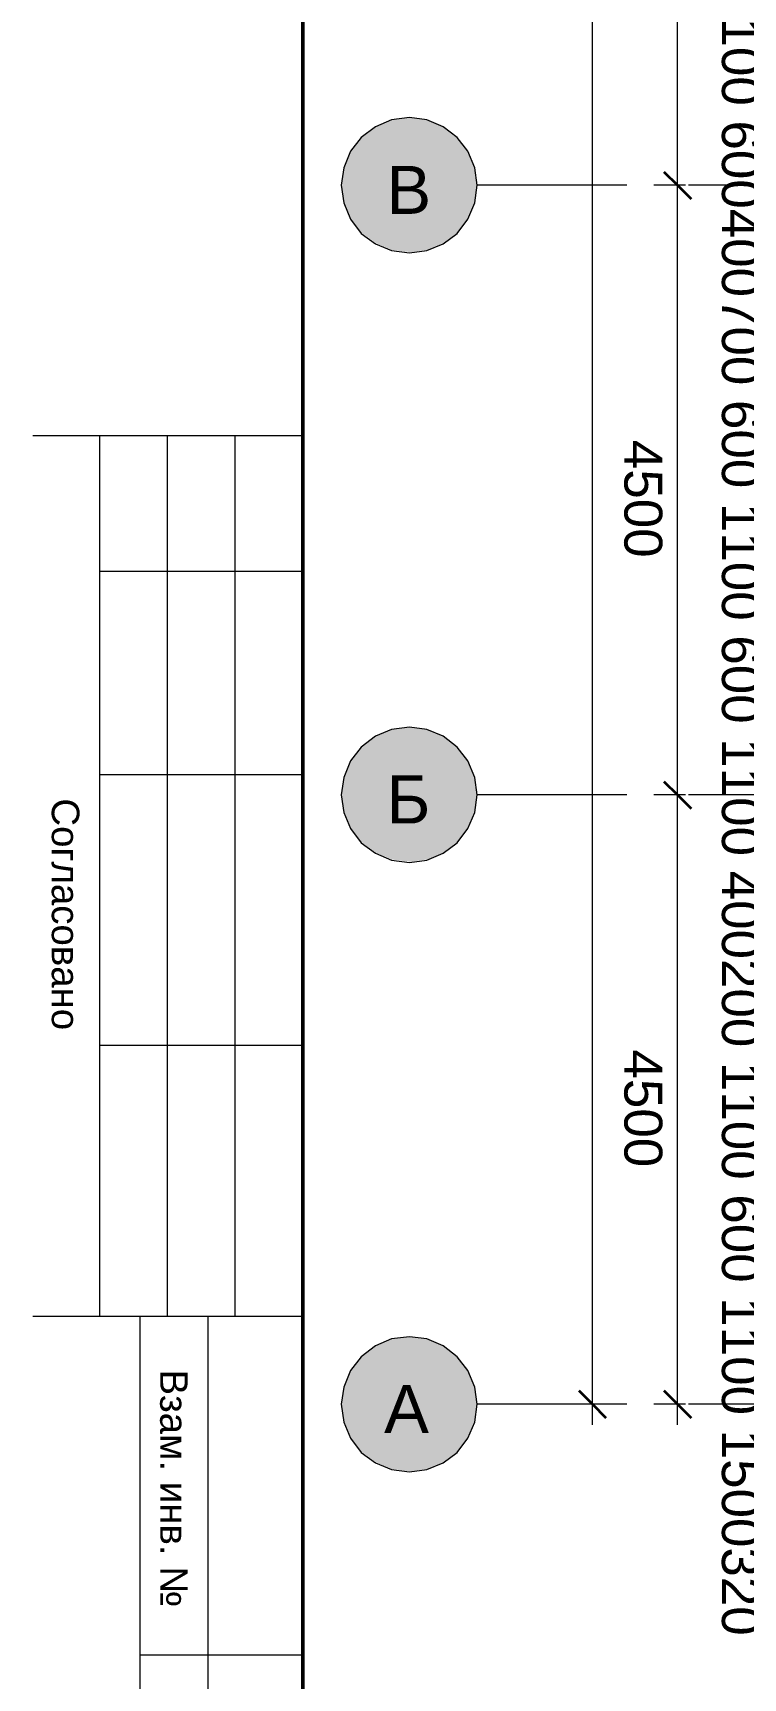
# Model space of a CAD drawing. Header units: millimetres. Extents: x -6983 to 114033, y -5968 to 36007.
# Drawn here: x -6983 to -1748, y 356 to 12495 of the extents above; entities that cross this region are included whole.
import ezdxf

# ---------------------------------------------------------------- set-up
doc = ezdxf.new("R2010")
doc.units = ezdxf.units.MM
doc.layers.add('PDF _Геометрия', color=7, linetype='Continuous')
doc.layers.add('PDF _Текст', color=7, linetype='Continuous')
doc.layers.add('PDF _Сплошная заливка', color=7, linetype='Continuous', true_color=0xffffff)
doc.styles.add('PDF Arial', font='arial.ttf')

msp = doc.modelspace()

# ---------------------------------------------------------------- hatches: boundary and pattern name
at = {"layer": 'PDF _Сплошная заливка', "transparency": 33554559}
for points in [[(-4144, 11867), (-4174, 11871), (-4237, 11871), (-4339, 11858), (-4355, 11850), (-4368, 11846), (-4385, 11837), (-4398, 11833), (-4415, 11825), (-4427, 11820), (-4444, 11812), (-4457, 11808), (-4470, 11795), (-4478, 11791), (-4487, 11782), (-4495, 11778), (-4504, 11770), (-4512, 11765), (-4521, 11757), (-4529, 11753), (-4537, 11744), (-4546, 11740), (-4554, 11732), (-4563, 11727), (-4567, 11719), (-4576, 11710), (-4580, 11702), (-4592, 11689), (-4597, 11681), (-4609, 11668), (-4614, 11660), (-4626, 11647), (-4631, 11638), (-4643, 11626), (-4652, 11600), (-4656, 11592), (-4664, 11567), (-4669, 11558), (-4677, 11533), (-4681, 11524), (-4686, 11512), (-4690, 11503), (-4711, 11376), (-4707, 11372), (-4707, 11347), (-4702, 11347), (-4702, 11321), (-4698, 11321), (-4698, 11296), (-4694, 11296), (-4694, 11270), (-4690, 11270), (-4690, 11241), (-4686, 11241), (-4686, 11232), (-4681, 11232), (-4681, 11220), (-4677, 11220), (-4677, 11211), (-4673, 11211), (-4673, 11198), (-4669, 11198), (-4669, 11190), (-4664, 11190), (-4664, 11177), (-4660, 11177), (-4660, 11169), (-4656, 11169), (-4656, 11156), (-4652, 11156), (-4652, 11148), (-4647, 11148), (-4647, 11135), (-4643, 11135), (-4643, 11122), (-4639, 11122), (-4626, 11110), (-4626, 11101), (-4622, 11101), (-4614, 11093), (-4614, 11084), (-4609, 11084), (-4601, 11076), (-4601, 11067), (-4597, 11067), (-4588, 11059), (-4588, 11050), (-4584, 11050), (-4576, 11042), (-4576, 11033), (-4571, 11033), (-4563, 11025), (-4563, 11016), (-4554, 11016), (-4550, 11012), (-4542, 11008), (-4533, 11000), (-4525, 10995), (-4521, 10991), (-4512, 10987), (-4504, 10978), (-4495, 10974), (-4491, 10970), (-4482, 10966), (-4474, 10957), (-4465, 10953), (-4457, 10945), (-4444, 10940), (-4427, 10932), (-4415, 10928), (-4398, 10919), (-4385, 10915), (-4368, 10906), (-4355, 10902), (-4339, 10894), (-4237, 10881), (-4174, 10877), (-4174, 10881), (-4144, 10885), (-4110, 10890), (-4080, 10894), (-4068, 10898), (-4059, 10902), (-4047, 10906), (-4038, 10911), (-4025, 10915), (-4009, 10923), (-3996, 10928), (-3987, 10932), (-3975, 10936), (-3949, 10949), (-3941, 10957), (-3932, 10961), (-3924, 10970), (-3915, 10974), (-3907, 10983), (-3898, 10987), (-3890, 10995), (-3882, 11000), (-3873, 11008), (-3865, 11012), (-3843, 11033), (-3839, 11042), (-3831, 11050), (-3827, 11059), (-3818, 11067), (-3814, 11076), (-3805, 11084), (-3801, 11093), (-3793, 11101), (-3788, 11110), (-3780, 11118), (-3767, 11143), (-3763, 11156), (-3755, 11173), (-3750, 11186), (-3742, 11203), (-3738, 11215), (-3729, 11232), (-3725, 11245), (-3721, 11275), (-3712, 11342), (-3708, 11406), (-3712, 11406), (-3712, 11435), (-3717, 11435), (-3717, 11469), (-3721, 11469), (-3721, 11499), (-3725, 11499), (-3725, 11512), (-3729, 11512), (-3729, 11520), (-3733, 11520), (-3733, 11533), (-3738, 11533), (-3738, 11541), (-3742, 11541), (-3742, 11554), (-3746, 11554), (-3746, 11562), (-3750, 11562), (-3750, 11571), (-3755, 11571), (-3755, 11583), (-3759, 11583), (-3759, 11592), (-3763, 11592), (-3763, 11605), (-3767, 11605), (-3767, 11613), (-3772, 11613), (-3772, 11622), (-3776, 11622), (-3776, 11630), (-3784, 11638), (-3788, 11638), (-3788, 11647), (-3801, 11660), (-3805, 11660), (-3805, 11668), (-3818, 11681), (-3822, 11681), (-3822, 11689), (-3835, 11702), (-3839, 11702), (-3839, 11710), (-3869, 11740), (-3877, 11744), (-3890, 11757), (-3898, 11761), (-3911, 11774), (-3920, 11778), (-3932, 11791), (-3941, 11795), (-3949, 11803), (-3975, 11816), (-3987, 11820), (-3996, 11825), (-4009, 11829), (-4025, 11837), (-4038, 11842), (-4047, 11846), (-4059, 11850), (-4068, 11854), (-4080, 11858), (-4110, 11863)], [(-4377, 11655), (-4377, 11055), (-4093, 11055), (-4093, 11655)], [(-4144, 7369), (-4174, 7373), (-4237, 7373), (-4339, 7361), (-4355, 7352), (-4368, 7348), (-4385, 7339), (-4398, 7335), (-4415, 7327), (-4427, 7323), (-4444, 7314), (-4457, 7310), (-4470, 7297), (-4478, 7293), (-4487, 7284), (-4495, 7280), (-4504, 7272), (-4512, 7268), (-4521, 7259), (-4529, 7255), (-4537, 7246), (-4546, 7242), (-4554, 7234), (-4563, 7229), (-4567, 7221), (-4576, 7213), (-4580, 7204), (-4592, 7191), (-4597, 7183), (-4609, 7170), (-4614, 7162), (-4626, 7149), (-4631, 7141), (-4643, 7128), (-4652, 7103), (-4656, 7094), (-4664, 7069), (-4669, 7060), (-4677, 7035), (-4681, 7026), (-4686, 7014), (-4690, 7005), (-4711, 6878), (-4707, 6874), (-4707, 6849), (-4702, 6849), (-4702, 6823), (-4698, 6823), (-4698, 6798), (-4694, 6798), (-4694, 6772), (-4690, 6772), (-4690, 6743), (-4686, 6743), (-4686, 6734), (-4681, 6734), (-4681, 6722), (-4677, 6722), (-4677, 6713), (-4673, 6713), (-4673, 6701), (-4669, 6701), (-4669, 6692), (-4664, 6692), (-4664, 6679), (-4660, 6679), (-4660, 6671), (-4656, 6671), (-4656, 6658), (-4652, 6658), (-4652, 6650), (-4647, 6650), (-4647, 6637), (-4643, 6637), (-4643, 6624), (-4639, 6624), (-4626, 6612), (-4626, 6603), (-4622, 6603), (-4614, 6595), (-4614, 6586), (-4609, 6586), (-4601, 6578), (-4601, 6569), (-4597, 6569), (-4588, 6561), (-4588, 6552), (-4584, 6552), (-4576, 6544), (-4576, 6536), (-4571, 6536), (-4563, 6527), (-4563, 6519), (-4554, 6519), (-4550, 6514), (-4542, 6510), (-4533, 6502), (-4525, 6497), (-4521, 6493), (-4512, 6489), (-4504, 6480), (-4495, 6476), (-4491, 6472), (-4482, 6468), (-4474, 6459), (-4465, 6455), (-4457, 6447), (-4444, 6442), (-4427, 6434), (-4415, 6430), (-4398, 6421), (-4385, 6417), (-4368, 6409), (-4355, 6404), (-4339, 6396), (-4237, 6383), (-4174, 6379), (-4174, 6383), (-4144, 6387), (-4110, 6392), (-4080, 6396), (-4068, 6400), (-4059, 6404), (-4047, 6409), (-4038, 6413), (-4025, 6417), (-4009, 6425), (-3996, 6430), (-3987, 6434), (-3975, 6438), (-3949, 6451), (-3941, 6459), (-3932, 6464), (-3924, 6472), (-3915, 6476), (-3907, 6485), (-3898, 6489), (-3890, 6497), (-3882, 6502), (-3873, 6510), (-3865, 6514), (-3843, 6536), (-3839, 6544), (-3831, 6552), (-3827, 6561), (-3818, 6569), (-3814, 6578), (-3805, 6586), (-3801, 6595), (-3793, 6603), (-3788, 6612), (-3780, 6620), (-3767, 6646), (-3763, 6658), (-3755, 6675), (-3750, 6688), (-3742, 6705), (-3738, 6717), (-3729, 6734), (-3725, 6747), (-3721, 6777), (-3712, 6844), (-3708, 6908), (-3712, 6908), (-3712, 6937), (-3717, 6937), (-3717, 6971), (-3721, 6971), (-3721, 7001), (-3725, 7001), (-3725, 7014), (-3729, 7014), (-3729, 7022), (-3733, 7022), (-3733, 7035), (-3738, 7035), (-3738, 7043), (-3742, 7043), (-3742, 7056), (-3746, 7056), (-3746, 7064), (-3750, 7064), (-3750, 7073), (-3755, 7073), (-3755, 7086), (-3759, 7086), (-3759, 7094), (-3763, 7094), (-3763, 7107), (-3767, 7107), (-3767, 7115), (-3772, 7115), (-3772, 7124), (-3776, 7124), (-3776, 7132), (-3784, 7141), (-3788, 7141), (-3788, 7149), (-3801, 7162), (-3805, 7162), (-3805, 7170), (-3818, 7183), (-3822, 7183), (-3822, 7191), (-3835, 7204), (-3839, 7204), (-3839, 7213), (-3869, 7242), (-3877, 7246), (-3890, 7259), (-3898, 7263), (-3911, 7276), (-3920, 7280), (-3932, 7293), (-3941, 7297), (-3949, 7306), (-3975, 7318), (-3987, 7323), (-3996, 7327), (-4009, 7331), (-4025, 7339), (-4038, 7344), (-4047, 7348), (-4059, 7352), (-4068, 7356), (-4080, 7361), (-4110, 7365)], [(-4377, 7158), (-4377, 6557), (-4093, 6557), (-4093, 7158)], [(-4144, 2871), (-4174, 2875), (-4237, 2875), (-4339, 2863), (-4355, 2854), (-4368, 2850), (-4385, 2842), (-4398, 2837), (-4415, 2829), (-4427, 2825), (-4444, 2816), (-4457, 2812), (-4470, 2799), (-4478, 2795), (-4487, 2787), (-4495, 2782), (-4504, 2774), (-4512, 2770), (-4521, 2761), (-4529, 2757), (-4537, 2748), (-4546, 2744), (-4554, 2736), (-4563, 2732), (-4567, 2723), (-4576, 2715), (-4580, 2706), (-4592, 2693), (-4597, 2685), (-4609, 2672), (-4614, 2664), (-4626, 2651), (-4631, 2643), (-4643, 2630), (-4652, 2605), (-4656, 2596), (-4664, 2571), (-4669, 2562), (-4677, 2537), (-4681, 2528), (-4686, 2516), (-4690, 2507), (-4711, 2380), (-4707, 2376), (-4707, 2351), (-4702, 2351), (-4702, 2325), (-4698, 2325), (-4698, 2300), (-4694, 2300), (-4694, 2275), (-4690, 2275), (-4690, 2245), (-4686, 2245), (-4686, 2236), (-4681, 2236), (-4681, 2224), (-4677, 2224), (-4677, 2215), (-4673, 2215), (-4673, 2203), (-4669, 2203), (-4669, 2194), (-4664, 2194), (-4664, 2181), (-4660, 2181), (-4660, 2173), (-4656, 2173), (-4656, 2160), (-4652, 2160), (-4652, 2152), (-4647, 2152), (-4647, 2139), (-4643, 2139), (-4643, 2126), (-4639, 2126), (-4626, 2114), (-4626, 2105), (-4622, 2105), (-4614, 2097), (-4614, 2088), (-4609, 2088), (-4601, 2080), (-4601, 2071), (-4597, 2071), (-4588, 2063), (-4588, 2055), (-4584, 2055), (-4576, 2046), (-4576, 2038), (-4571, 2038), (-4563, 2029), (-4563, 2021), (-4554, 2021), (-4550, 2016), (-4542, 2012), (-4533, 2004), (-4525, 2000), (-4521, 1995), (-4512, 1991), (-4504, 1983), (-4495, 1978), (-4491, 1974), (-4482, 1970), (-4474, 1961), (-4465, 1957), (-4457, 1949), (-4444, 1945), (-4427, 1936), (-4415, 1932), (-4398, 1923), (-4385, 1919), (-4368, 1911), (-4355, 1906), (-4339, 1898), (-4237, 1885), (-4174, 1881), (-4174, 1885), (-4144, 1890), (-4110, 1894), (-4080, 1898), (-4068, 1902), (-4059, 1906), (-4047, 1911), (-4038, 1915), (-4025, 1919), (-4009, 1928), (-3996, 1932), (-3987, 1936), (-3975, 1940), (-3949, 1953), (-3941, 1961), (-3932, 1966), (-3924, 1974), (-3915, 1978), (-3907, 1987), (-3898, 1991), (-3890, 2000), (-3882, 2004), (-3873, 2012), (-3865, 2016), (-3843, 2038), (-3839, 2046), (-3831, 2055), (-3827, 2063), (-3818, 2071), (-3814, 2080), (-3805, 2088), (-3801, 2097), (-3793, 2105), (-3788, 2114), (-3780, 2122), (-3767, 2148), (-3763, 2160), (-3755, 2177), (-3750, 2190), (-3742, 2207), (-3738, 2220), (-3729, 2236), (-3725, 2249), (-3721, 2279), (-3712, 2347), (-3708, 2410), (-3712, 2410), (-3712, 2440), (-3717, 2440), (-3717, 2473), (-3721, 2473), (-3721, 2503), (-3725, 2503), (-3725, 2516), (-3729, 2516), (-3729, 2524), (-3733, 2524), (-3733, 2537), (-3738, 2537), (-3738, 2545), (-3742, 2545), (-3742, 2558), (-3746, 2558), (-3746, 2567), (-3750, 2567), (-3750, 2575), (-3755, 2575), (-3755, 2588), (-3759, 2588), (-3759, 2596), (-3763, 2596), (-3763, 2609), (-3767, 2609), (-3767, 2617), (-3772, 2617), (-3772, 2626), (-3776, 2626), (-3776, 2634), (-3784, 2643), (-3788, 2643), (-3788, 2651), (-3801, 2664), (-3805, 2664), (-3805, 2672), (-3818, 2685), (-3822, 2685), (-3822, 2693), (-3835, 2706), (-3839, 2706), (-3839, 2715), (-3869, 2744), (-3877, 2748), (-3890, 2761), (-3898, 2765), (-3911, 2778), (-3920, 2782), (-3932, 2795), (-3941, 2799), (-3949, 2808), (-3975, 2820), (-3987, 2825), (-3996, 2829), (-4009, 2833), (-4025, 2842), (-4038, 2846), (-4047, 2850), (-4059, 2854), (-4068, 2858), (-4080, 2863), (-4110, 2867)], [(-4394, 2660), (-4394, 2059), (-4072, 2059), (-4072, 2660)]]:
    msp.add_hatch(color=256, dxfattribs=at).paths.add_polyline_path(points)

# ---------------------------------------------------------------- linework, layer by layer
at = {"layer": 'PDF _Геометрия', "lineweight": 50}
msp.add_lwpolyline([(51878, -5469), (51878, 35507), (-4994, 35507), (-4994, -5469)], close=True, dxfattribs=at)
at = {"layer": 'PDF _Геометрия', "lineweight": 9}
for points in [[(-2858, 2224), (-2858, 28911)], [(-2231, 2224), (-2231, 6874), (-2231, 11372), (-2231, 15870), (-2231, 18866), (-2231, 21866), (-2231, 23964), (-2231, 25763), (-2231, 26964), (-2231, 28911)], [(-2172, 11372), (-2231, 11372), (-2379, 11372)], [(-5993, 9523), (-5993, 3024)], [(-5494, 9523), (-5494, 3024)], [(-2172, 6874), (-2231, 6874), (-2379, 6874)], [(-5693, 3024), (-5693, -5469)], [(-2803, 2376), (-2858, 2376), (-3010, 2376)], [(-2172, 2376), (-2231, 2376), (-2379, 2376)]]:
    msp.add_lwpolyline(points, dxfattribs=at)
at = {"layer": 'PDF _Геометрия', "lineweight": 20}
for points in [[(-4207, 10873), (-4080, 10890), (-3958, 10940), (-3856, 11016), (-3776, 11122), (-3725, 11241), (-3708, 11372), (-3725, 11499), (-3776, 11622), (-3856, 11723), (-3958, 11803), (-4080, 11854), (-4207, 11871), (-4339, 11854), (-4457, 11803), (-4563, 11723), (-4643, 11622), (-4690, 11499), (-4711, 11372), (-4690, 11241), (-4643, 11122), (-4563, 11016), (-4457, 10940), (-4339, 10890)], [(-4207, 6375), (-4080, 6392), (-3958, 6442), (-3856, 6519), (-3776, 6624), (-3725, 6743), (-3708, 6874), (-3725, 7001), (-3776, 7124), (-3856, 7225), (-3958, 7306), (-4080, 7356), (-4207, 7373), (-4339, 7356), (-4457, 7306), (-4563, 7225), (-4643, 7124), (-4690, 7001), (-4711, 6874), (-4690, 6743), (-4643, 6624), (-4563, 6519), (-4457, 6442), (-4339, 6392)], [(-4207, 1877), (-4080, 1894), (-3958, 1945), (-3856, 2021), (-3776, 2126), (-3725, 2245), (-3708, 2376), (-3725, 2503), (-3776, 2626), (-3856, 2727), (-3958, 2808), (-4080, 2858), (-4207, 2875), (-4339, 2858), (-4457, 2808), (-4563, 2727), (-4643, 2626), (-4690, 2503), (-4711, 2376), (-4690, 2245), (-4643, 2126), (-4563, 2021), (-4457, 1945), (-4339, 1894)]]:
    msp.add_lwpolyline(points, close=True, dxfattribs=at)
at = {"layer": 'PDF _Геометрия', "lineweight": 35}
for points in [[(-2333, 11469), (-2231, 11372), (-2130, 11270)], [(-2333, 6971), (-2231, 6874), (-2130, 6772)], [(-2959, 2478), (-2858, 2376), (-2760, 2275)], [(-2333, 2478), (-2231, 2376), (-2130, 2275)]]:
    msp.add_lwpolyline(points, dxfattribs=at)
at = {"layer": 'PDF _Геометрия', "lineweight": 20}
for points in [[(-2604, 11372), (-3708, 11372)], [(-2354, 11372), (-2405, 11372)], [(-154, 11372), (-2151, 11372)], [(-4994, 9523), (-6983, 9523)], [(-6492, 9523), (-6492, 3024)], [(-6492, 8524), (-4994, 8524)], [(-6492, 7022), (-4994, 7022)], [(-2604, 6874), (-3708, 6874)], [(-2354, 6874), (-2405, 6874)], [(-154, 6874), (-2151, 6874)], [(-6492, 5025), (-4994, 5025)], [(-4994, 3024), (-6983, 3024)], [(-6196, 3024), (-6196, -5469), (-4994, -5469)], [(-2604, 2376), (-3708, 2376)], [(-2354, 2376), (-2405, 2376)], [(-154, 2376), (-2151, 2376)], [(-6196, 527), (-4994, 527)]]:
    msp.add_lwpolyline(points, dxfattribs=at)

# ---------------------------------------------------------------- texts
at = {"layer": 'PDF _Текст', "attachment_point": 7, "rotation": 270, "style": 'PDF Arial'}
for s, insert, char_height in [('320700 1100 600 1100 600400700 600 1100 600 1100 400200 1100 600 1100 1500320', (-1908, 15974), 279.48), ('4500', (-2627, 9492), 279.5), ('Согласовано', (-6847, 6847), 202.89), ('4500', (-2627, 4994), 279.5), ('Взам. инв. №', (-6048, 2633), 202.89)]:
    msp.add_mtext(s, dxfattribs=dict(at, insert=insert, char_height=char_height))
at = {"layer": 'PDF _Текст', "char_height": 354, "attachment_point": 7, "style": 'PDF Arial'}
for s, insert in [('В', (-4377, 11160)), ('Б', (-4377, 6662)), ('А', (-4394, 2165))]:
    msp.add_mtext(s, dxfattribs=dict(at, insert=insert))

doc.saveas('drawing.dxf')
